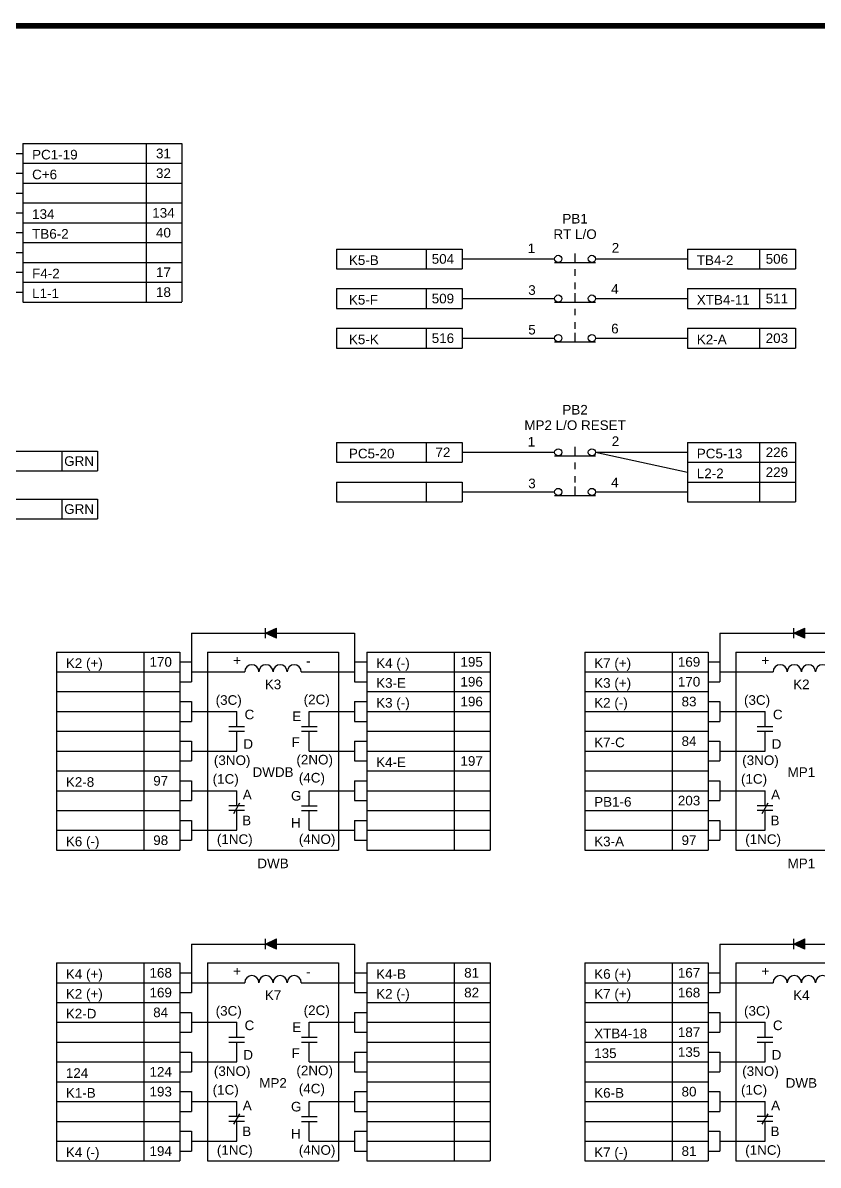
# Model space of a CAD drawing. Extents: x 1.4 to 18.1, y -1.6 to 8.8.
# Drawn here: x 9.65 to 13.53, y 3.21 to 8.78 of the extents above; entities that cross this region are included whole.
import ezdxf
from ezdxf.enums import TextEntityAlignment as Align

# ---------------------------------------------------------------- set-up
doc = ezdxf.new("R2010")
doc.units = 0
doc.header["$MEASUREMENT"] = 0
doc.layers.get('0').update_dxf_attribs({"linetype": 'CONTINUOUS'})
doc.layers.add('DRAWING', color=7, linetype='CONTINUOUS')
doc.styles.get("Standard").update_dxf_attribs({"font": 'ARIAL.TTF'})

# ---------------------------------------------------------------- blocks, each defined once
blk = doc.blocks.new('N_C_CONTACT')
for p, q in [((0.0508, 0.0312), (-0.0508, 0.0312)), ((0.0508, 0), (-0.0508, 0)), ((-0.0197, -0.0185), (0.0197, 0.0498))]:
    blk.add_line(p, q)
blk = doc.blocks.new('NPCAP')
for p, q in [((0, 0.0508), (0, -0.0508)), ((0.0312, 0.0508), (0.0312, -0.0508))]:
    blk.add_line(p, q)
blk = doc.blocks.new('coil')
for centre in [(0.046, 0), (0.1379, 0), (0.2298, 0), (0.3217, 0)]:
    blk.add_arc(centre, 0.046, 0, 180)
blk = doc.blocks.new('DIODE')
blk.add_hatch(color=256).paths.add_polyline_path([(0.0721, 0), (0, 0.0333), (0, -0.0333)])
for p, q in [((0, 0.0333), (0.0721, 0)), ((0, 0.0333), (0, -0.0333)), ((0.0721, 0), (0, -0.0333)), ((0.0721, 0.0333), (0.0721, -0.0333))]:
    blk.add_line(p, q)

msp = doc.modelspace()

# ---------------------------------------------------------------- linework, layer by layer
at = {"color": 7, "const_width": 0.0288}
msp.add_lwpolyline([(18.0458, -1.6321), (18.0458, 8.7631), (1.4135, 8.7631), (1.4135, -1.6321)], close=True, dxfattribs=at)
at = {"layer": 'DRAWING', "color": 7}
for p, q in [((9.6501, 8.1893), (10.4259, 8.1893)), ((9.6501, 8.1893), (9.6501, 7.4174)), ((10.2511, 8.1893), (10.2511, 7.4174)), ((10.4259, 8.1893), (10.4259, 7.4174)), ((9.4746, 8.141), (9.6501, 8.141)), ((9.6501, 8.0928), (10.4259, 8.0928)), ((9.4746, 8.0445), (9.6501, 8.0445)), ((9.6501, 7.9962), (10.4259, 7.9962)), ((9.4746, 7.9479), (9.6501, 7.9479)), ((9.6501, 7.8996), (10.4259, 7.8996)), ((9.4746, 7.8513), (9.6501, 7.8513)), ((9.6501, 7.803), (10.4259, 7.803)), ((9.4746, 7.7547), (9.6501, 7.7547)), ((9.6501, 7.7064), (10.4259, 7.7064)), ((9.4746, 7.6581), (9.6501, 7.6581)), ((11.1787, 7.675), (11.7916, 7.675)), ((11.1787, 7.675), (11.1787, 7.5784)), ((11.6168, 7.675), (11.6168, 7.5784)), ((11.7916, 7.675), (11.7916, 7.5784)), ((12.3427, 7.6091), (12.3427, 7.653)), ((12.8912, 7.675), (13.4169, 7.675)), ((12.8912, 7.675), (12.8912, 7.5784)), ((13.2421, 7.675), (13.2421, 7.5784)), ((13.4169, 7.675), (13.4169, 7.5784)), ((9.6501, 7.6098), (10.4259, 7.6098)), ((11.1787, 7.5784), (11.7916, 7.5784)), ((11.7916, 7.6267), (12.243, 7.6267)), ((12.243, 7.6091), (12.4424, 7.6091)), ((12.3427, 7.5449), (12.3427, 7.5766)), ((12.4424, 7.6267), (12.8912, 7.6267)), ((12.8912, 7.5784), (13.4169, 7.5784)), ((9.4746, 7.5616), (9.6501, 7.5616)), ((9.4746, 7.465), (9.6501, 7.465)), ((9.6501, 7.5133), (10.4259, 7.5133)), ((11.1787, 7.4818), (11.7916, 7.4818)), ((11.1787, 7.4818), (11.1787, 7.3852)), ((11.6168, 7.4818), (11.6168, 7.3852)), ((11.7916, 7.4818), (11.7916, 7.3852)), ((12.3427, 7.4796), (12.3427, 7.5113)), ((12.8912, 7.4818), (13.4169, 7.4818)), ((12.8912, 7.4818), (12.8912, 7.3852)), ((13.2421, 7.4818), (13.2421, 7.3852)), ((13.4169, 7.4818), (13.4169, 7.3852)), ((9.6501, 7.4167), (10.4259, 7.4167)), ((11.7916, 7.4335), (12.243, 7.4335)), ((12.243, 7.4159), (12.4424, 7.4159)), ((12.3427, 7.4159), (12.3427, 7.4599)), ((12.4424, 7.4335), (12.8912, 7.4335)), ((11.1787, 7.3852), (11.7916, 7.3852)), ((12.3427, 7.3518), (12.3427, 7.3834)), ((12.8912, 7.3852), (13.4169, 7.3852)), ((12.3427, 7.2864), (12.3427, 7.3181)), ((11.1787, 7.2886), (11.1787, 7.1921)), ((11.1787, 7.2886), (11.7916, 7.2886)), ((11.6168, 7.2886), (11.6168, 7.1921)), ((11.7916, 7.2886), (11.7916, 7.1921)), ((11.7916, 7.2404), (12.243, 7.2404)), ((12.3427, 7.2227), (12.3427, 7.2667)), ((12.4424, 7.2404), (12.8912, 7.2404)), ((12.8912, 7.2886), (13.4169, 7.2886)), ((12.8912, 7.2886), (12.8912, 7.1921)), ((13.2421, 7.2886), (13.2421, 7.1921)), ((13.4169, 7.2886), (13.4169, 7.1921)), ((11.1787, 7.1921), (11.7916, 7.1921)), ((12.243, 7.2227), (12.4424, 7.2227)), ((12.8912, 7.1921), (13.4169, 7.1921)), ((9.2389, 6.6895), (10.0146, 6.6895)), ((9.8398, 6.6895), (9.8398, 6.593)), ((10.0146, 6.6895), (10.0146, 6.593)), ((11.1787, 6.7322), (11.7916, 6.7322)), ((11.1787, 6.7322), (11.1787, 6.6356)), ((11.6168, 6.7322), (11.6168, 6.6356)), ((11.7916, 6.7322), (11.7916, 6.6356)), ((11.7916, 6.6839), (12.243, 6.6839)), ((12.3427, 6.6663), (12.3427, 6.7103)), ((12.4424, 6.6839), (12.8912, 6.5873)), ((12.4424, 6.6839), (12.8912, 6.6839)), ((12.8912, 6.7322), (13.4169, 6.7322)), ((12.8912, 6.7322), (12.8912, 6.4424)), ((13.2421, 6.7322), (13.2421, 6.4424)), ((13.4169, 6.7322), (13.4169, 6.4424)), ((11.1787, 6.6356), (11.7916, 6.6356)), ((12.243, 6.6663), (12.4424, 6.6663)), ((12.3427, 6.6021), (12.3427, 6.6338)), ((12.8912, 6.6356), (13.4169, 6.6356)), ((9.2389, 6.593), (10.0146, 6.593)), ((11.1787, 6.539), (11.7916, 6.539)), ((11.1787, 6.539), (11.1787, 6.4424)), ((11.6168, 6.539), (11.6168, 6.4424)), ((11.7916, 6.539), (11.7916, 6.4424)), ((12.3427, 6.5368), (12.3427, 6.5685)), ((12.3427, 6.4731), (12.3427, 6.5171)), ((12.8912, 6.539), (13.4169, 6.539)), ((11.7916, 6.4907), (12.243, 6.4907)), ((12.243, 6.4731), (12.4424, 6.4731)), ((12.4424, 6.4907), (12.8912, 6.4907)), ((9.2389, 6.4556), (10.0146, 6.4556)), ((9.8398, 6.4556), (9.8398, 6.359)), ((10.0146, 6.4556), (10.0146, 6.359)), ((11.1787, 6.4424), (11.7916, 6.4424)), ((12.8912, 6.4424), (13.4169, 6.4424)), ((9.2389, 6.359), (10.0146, 6.359)), ((10.4727, 5.8024), (11.2672, 5.8024)), ((10.4727, 5.8024), (10.4727, 5.5657)), ((11.2672, 5.8024), (11.2672, 5.5657)), ((13.0489, 5.8024), (13.8433, 5.8024)), ((13.0489, 5.8024), (13.0489, 5.5657)), ((9.8146, 5.7105), (9.8146, 4.7447)), ((9.8146, 5.7105), (10.4156, 5.7105)), ((10.2407, 5.7105), (10.2407, 4.7447)), ((10.4156, 5.7105), (10.4156, 4.7447)), ((10.5504, 5.7105), (10.5504, 4.7447)), ((10.5504, 5.7105), (11.1896, 5.7105)), ((11.1896, 5.7105), (11.1896, 4.7447)), ((11.3276, 5.7105), (11.3276, 4.7447)), ((11.3276, 5.7105), (11.9286, 5.7105)), ((11.7537, 5.7105), (11.7537, 4.7447)), ((11.9286, 5.7105), (11.9286, 4.7447)), ((12.3907, 5.7105), (12.3907, 4.7447)), ((12.3907, 5.7105), (12.9917, 5.7105)), ((12.8168, 5.7105), (12.8168, 4.7447)), ((12.9917, 5.7105), (12.9917, 4.7447)), ((13.1265, 5.7105), (13.1265, 4.7447)), ((13.1265, 5.7105), (13.7657, 5.7105)), ((10.4156, 5.6623), (10.4727, 5.6623)), ((11.2672, 5.6623), (11.3276, 5.6623)), ((12.9917, 5.6623), (13.0489, 5.6623)), ((9.8146, 5.614), (10.4156, 5.614)), ((10.4727, 5.614), (10.7321, 5.614)), ((11.0079, 5.614), (11.2672, 5.614)), ((11.3276, 5.614), (11.9286, 5.614)), ((12.3907, 5.614), (12.9917, 5.614)), ((13.0489, 5.614), (13.3082, 5.614)), ((9.8146, 5.5174), (10.4156, 5.5174)), ((10.4156, 5.5657), (10.4727, 5.5657)), ((11.2672, 5.5657), (11.3276, 5.5657)), ((11.3276, 5.5174), (11.9286, 5.5174)), ((12.3907, 5.5174), (12.9917, 5.5174)), ((12.9917, 5.5657), (13.0489, 5.5657)), ((10.4156, 5.4691), (10.4727, 5.4691)), ((10.4727, 5.4691), (10.4727, 5.3725)), ((11.2672, 5.4691), (11.2672, 5.3725)), ((11.2672, 5.4691), (11.3276, 5.4691)), ((12.9917, 5.4691), (13.0489, 5.4691)), ((13.0489, 5.4691), (13.0489, 5.3725)), ((9.8146, 5.4208), (10.4156, 5.4208)), ((10.4727, 5.4208), (10.6931, 5.4208)), ((10.6931, 5.3477), (10.6931, 5.4208)), ((11.0468, 5.4208), (11.2672, 5.4208)), ((11.0468, 5.3477), (11.0468, 5.4208)), ((11.3276, 5.4208), (11.9286, 5.4208)), ((12.3907, 5.4208), (12.9917, 5.4208)), ((13.0489, 5.4208), (13.2692, 5.4208)), ((13.2692, 5.3477), (13.2692, 5.4208)), ((10.4156, 5.3725), (10.4727, 5.3725)), ((11.2672, 5.3725), (11.3276, 5.3725)), ((12.9917, 5.3725), (13.0489, 5.3725)), ((9.8146, 5.3242), (10.4156, 5.3242)), ((10.6931, 5.2276), (10.6931, 5.3242)), ((11.0468, 5.2276), (11.0468, 5.3242)), ((11.3276, 5.3242), (11.9286, 5.3242)), ((12.3907, 5.3242), (12.9917, 5.3242)), ((13.2692, 5.2276), (13.2692, 5.3242)), ((10.4156, 5.2759), (10.4727, 5.2759)), ((10.4727, 5.2759), (10.4727, 5.1793)), ((11.2672, 5.2759), (11.2672, 5.1793)), ((11.2672, 5.2759), (11.3276, 5.2759)), ((12.9917, 5.2759), (13.0489, 5.2759)), ((13.0489, 5.2759), (13.0489, 5.1793)), ((9.8146, 5.2276), (10.4156, 5.2276)), ((10.4156, 5.1793), (10.4727, 5.1793)), ((10.4727, 5.2276), (10.6931, 5.2276)), ((11.0468, 5.2276), (11.2672, 5.2276)), ((11.2672, 5.1793), (11.3276, 5.1793)), ((11.3276, 5.2276), (11.9286, 5.2276)), ((12.3907, 5.2276), (12.9917, 5.2276)), ((12.9917, 5.1793), (13.0489, 5.1793)), ((13.0489, 5.2276), (13.2692, 5.2276)), ((9.8146, 5.1311), (10.4156, 5.1311)), ((11.3276, 5.1311), (11.9286, 5.1311)), ((12.3907, 5.1311), (12.9917, 5.1311)), ((10.4156, 5.0828), (10.4727, 5.0828)), ((10.4727, 5.0828), (10.4727, 4.9862)), ((11.2672, 5.0828), (11.2672, 4.9862)), ((11.2672, 5.0828), (11.3276, 5.0828)), ((12.9917, 5.0828), (13.0489, 5.0828)), ((13.0489, 5.0828), (13.0489, 4.9862)), ((9.8146, 5.0345), (10.4156, 5.0345)), ((10.4727, 5.0345), (10.6931, 5.0345)), ((10.6931, 4.9613), (10.6931, 5.0345)), ((11.0468, 4.9613), (11.0468, 5.0345)), ((11.0468, 5.0345), (11.2672, 5.0345)), ((11.3276, 5.0345), (11.9286, 5.0345)), ((12.3907, 5.0345), (12.9917, 5.0345)), ((13.0489, 5.0345), (13.2692, 5.0345)), ((13.2692, 4.9613), (13.2692, 5.0345)), ((10.4156, 4.9862), (10.4727, 4.9862)), ((11.2672, 4.9862), (11.3276, 4.9862)), ((12.9917, 4.9862), (13.0489, 4.9862)), ((9.8146, 4.9379), (10.4156, 4.9379)), ((10.6931, 4.8413), (10.6931, 4.9379)), ((11.0468, 4.8413), (11.0468, 4.9379)), ((11.3276, 4.9379), (11.9286, 4.9379)), ((12.3907, 4.9379), (12.9917, 4.9379)), ((13.2692, 4.8413), (13.2692, 4.9379)), ((10.4156, 4.8896), (10.4727, 4.8896)), ((10.4727, 4.8896), (10.4727, 4.793)), ((11.2672, 4.8896), (11.2672, 4.793)), ((11.2672, 4.8896), (11.3276, 4.8896)), ((12.9917, 4.8896), (13.0489, 4.8896)), ((13.0489, 4.8896), (13.0489, 4.793)), ((9.8146, 4.8413), (10.4156, 4.8413)), ((10.4156, 4.793), (10.4727, 4.793)), ((10.4727, 4.8413), (10.6931, 4.8413)), ((11.0468, 4.8413), (11.2672, 4.8413)), ((11.2672, 4.793), (11.3276, 4.793)), ((11.3276, 4.8413), (11.9286, 4.8413)), ((12.3907, 4.8413), (12.9917, 4.8413)), ((12.9917, 4.793), (13.0489, 4.793)), ((13.0489, 4.8413), (13.2692, 4.8413)), ((9.8146, 4.7447), (10.4156, 4.7447)), ((10.5504, 4.7447), (11.1896, 4.7447)), ((11.3276, 4.7447), (11.9286, 4.7447)), ((12.3907, 4.7447), (12.9917, 4.7447)), ((13.1265, 4.7447), (13.7657, 4.7447)), ((10.4727, 4.2871), (11.2672, 4.2871)), ((10.4727, 4.2871), (10.4727, 4.0504)), ((11.2672, 4.2871), (11.2672, 4.0504)), ((13.0489, 4.2871), (13.8433, 4.2871)), ((13.0489, 4.2871), (13.0489, 4.0504)), ((9.8146, 4.1952), (9.8146, 3.2294)), ((9.8146, 4.1952), (10.4156, 4.1952)), ((10.2407, 4.1952), (10.2407, 3.2294)), ((10.4156, 4.1952), (10.4156, 3.2294)), ((10.5504, 4.1952), (10.5504, 3.2294)), ((10.5504, 4.1952), (11.1896, 4.1952)), ((11.1896, 4.1952), (11.1896, 3.2294)), ((11.3276, 4.1952), (11.3276, 3.2294)), ((11.3276, 4.1952), (11.9286, 4.1952)), ((11.7537, 4.1952), (11.7537, 3.2294)), ((11.9286, 4.1952), (11.9286, 3.2294)), ((12.3907, 4.1952), (12.3907, 3.2294)), ((12.3907, 4.1952), (12.9917, 4.1952)), ((12.8168, 4.1952), (12.8168, 3.2294)), ((12.9917, 4.1952), (12.9917, 3.2294)), ((13.1265, 4.1952), (13.1265, 3.2294)), ((13.1265, 4.1952), (13.7657, 4.1952)), ((10.4156, 4.1469), (10.4727, 4.1469)), ((11.2672, 4.1469), (11.3276, 4.1469)), ((12.9917, 4.1469), (13.0489, 4.1469)), ((9.8146, 4.0986), (10.4156, 4.0986)), ((10.4727, 4.0986), (10.7321, 4.0986)), ((11.0079, 4.0986), (11.2672, 4.0986)), ((11.3276, 4.0986), (11.9286, 4.0986)), ((12.3907, 4.0986), (12.9917, 4.0986)), ((13.0489, 4.0986), (13.3082, 4.0986)), ((10.4156, 4.0504), (10.4727, 4.0504)), ((11.2672, 4.0504), (11.3276, 4.0504)), ((12.9917, 4.0504), (13.0489, 4.0504)), ((9.8146, 4.0021), (10.4156, 4.0021)), ((10.4156, 3.9538), (10.4727, 3.9538)), ((10.4727, 3.9538), (10.4727, 3.8572)), ((11.2672, 3.9538), (11.2672, 3.8572)), ((11.2672, 3.9538), (11.3276, 3.9538)), ((11.3276, 4.0021), (11.9286, 4.0021)), ((12.3907, 4.0021), (12.9917, 4.0021)), ((12.9917, 3.9538), (13.0489, 3.9538)), ((13.0489, 3.9538), (13.0489, 3.8572)), ((9.8146, 3.9055), (10.4156, 3.9055)), ((10.4727, 3.9055), (10.6931, 3.9055)), ((10.6931, 3.8323), (10.6931, 3.9055)), ((11.0468, 3.8323), (11.0468, 3.9055)), ((11.0468, 3.9055), (11.2672, 3.9055)), ((11.3276, 3.9055), (11.9286, 3.9055)), ((12.3907, 3.9055), (12.9917, 3.9055)), ((13.0489, 3.9055), (13.2692, 3.9055)), ((13.2692, 3.8323), (13.2692, 3.9055)), ((10.4156, 3.8572), (10.4727, 3.8572)), ((11.2672, 3.8572), (11.3276, 3.8572)), ((12.9917, 3.8572), (13.0489, 3.8572)), ((9.8146, 3.8089), (10.4156, 3.8089)), ((10.6931, 3.7123), (10.6931, 3.8089)), ((11.0468, 3.7123), (11.0468, 3.8089)), ((11.3276, 3.8089), (11.9286, 3.8089)), ((12.3907, 3.8089), (12.9917, 3.8089)), ((13.2692, 3.7123), (13.2692, 3.8089)), ((10.4156, 3.7606), (10.4727, 3.7606)), ((10.4727, 3.7606), (10.4727, 3.664)), ((11.2672, 3.7606), (11.2672, 3.664)), ((11.2672, 3.7606), (11.3276, 3.7606)), ((12.9917, 3.7606), (13.0489, 3.7606)), ((13.0489, 3.7606), (13.0489, 3.664)), ((9.8146, 3.7123), (10.4156, 3.7123)), ((10.4727, 3.7123), (10.6931, 3.7123)), ((11.0468, 3.7123), (11.2672, 3.7123)), ((11.3276, 3.7123), (11.9286, 3.7123)), ((12.3907, 3.7123), (12.9917, 3.7123)), ((13.0489, 3.7123), (13.2692, 3.7123)), ((10.4156, 3.664), (10.4727, 3.664)), ((11.2672, 3.664), (11.3276, 3.664)), ((12.9917, 3.664), (13.0489, 3.664)), ((9.8146, 3.6157), (10.4156, 3.6157)), ((10.4156, 3.5675), (10.4727, 3.5675)), ((10.4727, 3.5675), (10.4727, 3.4709)), ((11.2672, 3.5675), (11.2672, 3.4709)), ((11.2672, 3.5675), (11.3276, 3.5675)), ((11.3276, 3.6157), (11.9286, 3.6157)), ((12.3907, 3.6157), (12.9917, 3.6157)), ((12.9917, 3.5675), (13.0489, 3.5675)), ((13.0489, 3.5675), (13.0489, 3.4709)), ((9.8146, 3.5192), (10.4156, 3.5192)), ((10.4727, 3.5192), (10.6931, 3.5192)), ((10.6931, 3.446), (10.6931, 3.5192)), ((11.0468, 3.5192), (11.2672, 3.5192)), ((11.0468, 3.446), (11.0468, 3.5192)), ((11.3276, 3.5192), (11.9286, 3.5192)), ((12.3907, 3.5192), (12.9917, 3.5192)), ((13.0489, 3.5192), (13.2692, 3.5192)), ((13.2692, 3.446), (13.2692, 3.5192)), ((10.4156, 3.4709), (10.4727, 3.4709)), ((11.2672, 3.4709), (11.3276, 3.4709)), ((12.9917, 3.4709), (13.0489, 3.4709)), ((9.8146, 3.4226), (10.4156, 3.4226)), ((10.6931, 3.326), (10.6931, 3.4226)), ((11.0468, 3.326), (11.0468, 3.4226)), ((11.3276, 3.4226), (11.9286, 3.4226)), ((12.3907, 3.4226), (12.9917, 3.4226)), ((13.2692, 3.326), (13.2692, 3.4226)), ((10.4156, 3.3743), (10.4727, 3.3743)), ((10.4727, 3.3743), (10.4727, 3.2777)), ((11.2672, 3.3743), (11.3276, 3.3743)), ((11.2672, 3.3743), (11.2672, 3.2777)), ((12.9917, 3.3743), (13.0489, 3.3743)), ((13.0489, 3.3743), (13.0489, 3.2777)), ((9.8146, 3.326), (10.4156, 3.326)), ((10.4727, 3.326), (10.6931, 3.326)), ((11.0468, 3.326), (11.2672, 3.326)), ((11.3276, 3.326), (11.9286, 3.326)), ((12.3907, 3.326), (12.9917, 3.326)), ((13.0489, 3.326), (13.2692, 3.326)), ((10.4156, 3.2777), (10.4727, 3.2777)), ((11.2672, 3.2777), (11.3276, 3.2777)), ((12.9917, 3.2777), (13.0489, 3.2777)), ((9.8146, 3.2294), (10.4156, 3.2294)), ((10.5504, 3.2294), (11.1896, 3.2294)), ((11.3276, 3.2294), (11.9286, 3.2294)), ((12.3907, 3.2294), (12.9917, 3.2294)), ((13.1265, 3.2294), (13.7657, 3.2294))]:
    msp.add_line(p, q, dxfattribs=at)
for centre in [(12.2606, 7.6267), (12.4248, 7.6267), (12.2606, 7.4335), (12.4248, 7.4335), (12.2606, 7.2404), (12.4248, 7.2404), (12.2606, 6.6839), (12.4248, 6.6839), (12.2606, 6.4907), (12.4248, 6.4907)]:
    msp.add_circle(centre, 0.0176, dxfattribs=at)

# ---------------------------------------------------------------- block references
at = {"layer": 'DRAWING', "color": 7, "xscale": 0.75, "yscale": 0.75, "zscale": 0.75}
for name, p, rotation in [('DIODE', (10.8876, 5.8024), 180), ('DIODE', (13.4637, 5.8024), 180), ('NPCAP', (10.6931, 5.3242), 90), ('NPCAP', (11.0468, 5.3242), 90), ('NPCAP', (13.2692, 5.3242), 90), ('NPCAP', (11.0468, 4.9379), 90), ('DIODE', (10.8876, 4.2871), 180), ('DIODE', (13.4637, 4.2871), 180), ('NPCAP', (10.6931, 3.8089), 90), ('NPCAP', (11.0468, 3.8089), 90), ('NPCAP', (13.2692, 3.8089), 90), ('NPCAP', (11.0468, 3.4226), 90)]:
    msp.add_blockref(name, p, dxfattribs=dict(at, rotation=rotation))
for name, p in [('coil', (10.7321, 5.614)), ('coil', (13.3082, 5.614)), ('N_C_CONTACT', (10.6931, 4.9379)), ('N_C_CONTACT', (13.2692, 4.9379)), ('coil', (10.7321, 4.0986)), ('coil', (13.3082, 4.0986)), ('N_C_CONTACT', (10.6931, 3.4226)), ('N_C_CONTACT', (13.2692, 3.4226))]:
    msp.add_blockref(name, p, dxfattribs=at)

# ---------------------------------------------------------------- texts
at = {"layer": 'DRAWING', "color": 7}
for s, height, p in [('PC1-19', 0.04688, (9.6953, 8.1116)), ('C+6', 0.04688, (9.6953, 8.015)), ('134', 0.04688, (9.6953, 7.8219)), ('TB6-2', 0.04688, (9.6953, 7.7253)), ('1', 0.0469, (12.1118, 7.6549)), ('2', 0.0469, (12.5214, 7.6575)), ('K5-B', 0.04688, (11.24, 7.5972)), ('TB4-2', 0.04688, (12.9363, 7.5972)), ('F4-2', 0.04688, (9.6953, 7.5321)), ('L1-1', 0.04688, (9.6953, 7.4355)), ('3', 0.0469, (12.1144, 7.4516)), ('4', 0.0469, (12.5187, 7.4568)), ('K5-F', 0.04688, (11.24, 7.4041)), ('XTB4-11', 0.04688, (12.9363, 7.4041)), ('5', 0.0469, (12.1144, 7.2584)), ('6', 0.0469, (12.5187, 7.2636)), ('K5-K', 0.04688, (11.24, 7.2109)), ('K2-A', 0.04688, (12.9363, 7.2109)), ('1', 0.0469, (12.1118, 6.7121)), ('2', 0.0469, (12.5214, 6.7147)), ('PC5-20', 0.04688, (11.24, 6.6545)), ('PC5-13', 0.04688, (12.9363, 6.6545)), ('L2-2', 0.04688, (12.9363, 6.5579)), ('3', 0.0469, (12.1144, 6.5088)), ('4', 0.0469, (12.5187, 6.514)), ('K2 (+)', 0.04688, (9.8598, 5.6328)), ('+', 0.0469, (10.6755, 5.6468)), ('K4 (-)', 0.04688, (11.3728, 5.6328)), ('K7 (+)', 0.04688, (12.4359, 5.6328)), ('+', 0.0469, (13.2516, 5.6468)), ('-', 0.0469, (11.031, 5.6439)), ('K3-E', 0.04688, (11.3728, 5.5362)), ('K3 (+)', 0.04688, (12.4359, 5.5362)), ('(3C)', 0.04688, (10.5903, 5.453)), ('(2C)', 0.04688, (11.0193, 5.4559)), ('K3 (-)', 0.04688, (11.3728, 5.4397)), ('K2 (-)', 0.04688, (12.4359, 5.4397)), ('(3C)', 0.04688, (13.1664, 5.453)), ('C', 0.0469, (10.7313, 5.3825)), ('E', 0.0469, (10.9634, 5.3737)), ('C', 0.0469, (13.3074, 5.3825)), ('F', 0.0469, (10.9605, 5.2475)), ('K7-C', 0.04688, (12.4359, 5.2465)), ('D', 0.0469, (10.7254, 5.2387)), ('D', 0.0469, (13.3015, 5.2387)), ('(3NO)', 0.04688, (10.5815, 5.1594)), ('(2NO)', 0.04688, (10.984, 5.1623)), ('K4-E', 0.04688, (11.3728, 5.1499)), ('(3NO)', 0.04688, (13.1576, 5.1594)), ('(4C)', 0.04688, (10.9958, 5.0743)), ('K2-8', 0.04688, (9.8598, 5.0533)), ('(1C)', 0.04688, (10.5756, 5.0684)), ('(1C)', 0.04688, (13.1517, 5.0684)), ('A', 0.0469, (10.7225, 4.992)), ('G', 0.0469, (10.9576, 4.9862)), ('A', 0.0469, (13.2986, 4.992)), ('PB1-6', 0.04688, (12.4359, 4.9568)), ('B', 0.0469, (10.7196, 4.8658)), ('H', 0.0469, (10.9576, 4.854)), ('B', 0.0469, (13.2957, 4.8658)), ('K6 (-)', 0.04688, (9.8598, 4.7636)), ('(1NC)', 0.04688, (10.5962, 4.7748)), ('(4NO)', 0.04688, (10.9958, 4.7748)), ('K3-A', 0.04688, (12.4359, 4.7636)), ('(1NC)', 0.04688, (13.1723, 4.7748)), ('K4 (+)', 0.04688, (9.8598, 4.1175)), ('+', 0.0469, (10.6755, 4.1315)), ('-', 0.0469, (11.031, 4.1285)), ('K4-B', 0.04688, (11.3728, 4.1175)), ('K6 (+)', 0.04688, (12.4359, 4.1175)), ('+', 0.0469, (13.2516, 4.1315)), ('K2 (+)', 0.04688, (9.8598, 4.0209)), ('K2 (-)', 0.04688, (11.3728, 4.0209)), ('K7 (+)', 0.04688, (12.4359, 4.0209)), ('K2-D', 0.04688, (9.8598, 3.9243)), ('(3C)', 0.04688, (10.5903, 3.9377)), ('(2C)', 0.04688, (11.0193, 3.9406)), ('(3C)', 0.04688, (13.1664, 3.9377)), ('C', 0.0469, (10.7313, 3.8672)), ('E', 0.0469, (10.9634, 3.8584)), ('C', 0.0469, (13.3074, 3.8672)), ('XTB4-18', 0.04688, (12.4359, 3.8278)), ('D', 0.0469, (10.7254, 3.7234)), ('F', 0.0469, (10.9605, 3.7322)), ('135', 0.04688, (12.4359, 3.7312)), ('D', 0.0469, (13.3015, 3.7234)), ('124', 0.04688, (9.8598, 3.6346)), ('(3NO)', 0.04688, (10.5815, 3.6441)), ('(2NO)', 0.04688, (10.984, 3.647)), ('(3NO)', 0.04688, (13.1576, 3.6441)), ('K1-B', 0.04688, (9.8598, 3.538)), ('(1C)', 0.04688, (10.5756, 3.5531)), ('(4C)', 0.04688, (10.9958, 3.5589)), ('K6-B', 0.04688, (12.4359, 3.538)), ('(1C)', 0.04688, (13.1517, 3.5531)), ('A', 0.0469, (10.7225, 3.4767)), ('G', 0.0469, (10.9576, 3.4709)), ('A', 0.0469, (13.2986, 3.4767)), ('B', 0.0469, (10.7196, 3.3505)), ('B', 0.0469, (13.2957, 3.3505)), ('H', 0.0469, (10.9576, 3.3387)), ('K4 (-)', 0.04688, (9.8598, 3.2483)), ('(1NC)', 0.04688, (10.5962, 3.2595)), ('(4NO)', 0.04688, (10.9958, 3.2595)), ('K7 (-)', 0.04688, (12.4359, 3.2483)), ('(1NC)', 0.04688, (13.1723, 3.2595))]:
    msp.add_text(s, height=height, dxfattribs=at).set_placement(p)
for s, p in [('31', (10.3357, 8.141)), ('32', (10.3357, 8.0445)), ('134', (10.3357, 7.8513)), ('40', (10.3357, 7.7547)), ('504', (11.6984, 7.6267)), ('506', (13.3267, 7.6267)), ('17', (10.3357, 7.5616)), ('18', (10.3357, 7.465)), ('509', (11.6984, 7.4335)), ('511', (13.3267, 7.4335)), ('516', (11.6984, 7.2404)), ('203', (13.3267, 7.2404)), ('72', (11.6984, 6.6839)), ('226', (13.3267, 6.6839)), ('GRN', (9.9244, 6.6412)), ('229', (13.3267, 6.5873)), ('GRN', (9.9244, 6.4073)), ('170', (10.3223, 5.6623)), ('195', (11.8384, 5.6623)), ('169', (12.8984, 5.6623)), ('196', (11.8384, 5.5657)), ('170', (12.8984, 5.5657)), ('196', (11.8384, 5.4691)), ('83', (12.8984, 5.4691)), ('84', (12.8984, 5.2759)), ('197', (11.8384, 5.1793)), ('97', (10.3223, 5.0828)), ('203', (12.8984, 4.9862)), ('98', (10.3223, 4.793)), ('97', (12.8984, 4.793)), ('168', (10.3223, 4.1469)), ('81', (11.8384, 4.1469)), ('167', (12.8984, 4.1469)), ('169', (10.3223, 4.0504)), ('82', (11.8384, 4.0504)), ('168', (12.8984, 4.0504)), ('84', (10.3223, 3.9538)), ('187', (12.8984, 3.8572)), ('135', (12.8984, 3.7606)), ('124', (10.3223, 3.664)), ('193', (10.3223, 3.5675)), ('80', (12.8984, 3.5675)), ('194', (10.3223, 3.2777)), ('81', (12.8984, 3.2777))]:
    msp.add_text(s, height=0.04688, dxfattribs=at).set_placement(p, align=Align.MIDDLE_CENTER)
for s, height, p in [('PB1', 0.04688, (12.3427, 7.7992)), ('RT L/O', 0.04688, (12.3427, 7.7239)), ('PB2', 0.04688, (12.3427, 6.8681)), ('MP2 L/O RESET', 0.046875, (12.3427, 6.7928)), ('K3', 0.04688, (10.87, 5.5293)), ('K2', 0.04688, (13.4461, 5.5293)), ('DWDB', 0.04688, (10.87, 5.1017)), ('MP1', 0.04688, (13.4461, 5.1017)), ('DWB', 0.04688, (10.87, 4.6565)), ('MP1', 0.04688, (13.4461, 4.6565)), ('K7', 0.04688, (10.87, 4.014)), ('K4', 0.04688, (13.4461, 4.014)), ('MP2', 0.04688, (10.87, 3.5864)), ('DWB', 0.04688, (13.4461, 3.5864))]:
    msp.add_text(s, height=height, dxfattribs=at).set_placement(p, align=Align.CENTER)

doc.saveas('drawing.dxf')
